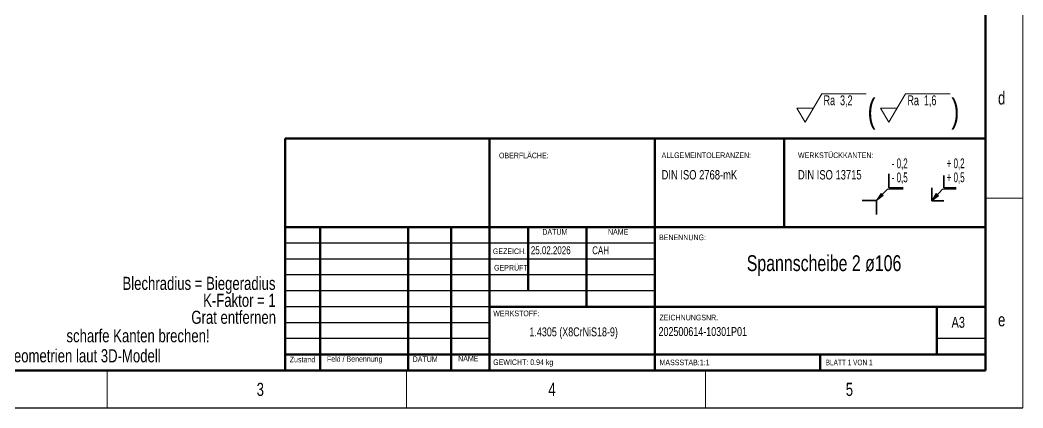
# Model space of a CAD drawing. Header units: millimetres. Extents: x 0 to 420, y 0 to 297.
# Drawn here: x 152 to 420, y 0 to 103.5 of the extents above; entities that cross this region are included whole.
import ezdxf

# ---------------------------------------------------------------- set-up
doc = ezdxf.new("R2010")
doc.units = ezdxf.units.MM
doc.header["$PDSIZE"] = -1
doc.styles.add('SLDTEXTSTYLE0', font='TXT', dxfattribs={"width": 0.605})
doc.styles.add('SLDTEXTSTYLE1', font='TXT', dxfattribs={"width": 0.678571})
doc.styles.add('SLDTEXTSTYLE2', font='TXT', dxfattribs={"width": 0.75})
doc.styles.add('SLDTEXTSTYLE3', font='TXT', dxfattribs={"width": 0.692308})

# ---------------------------------------------------------------- blocks, each defined once
blk = doc.blocks.new('SW_NOTE_0')
at = {"color": 0, "linetype": 'Continuous', "lineweight": 0, "insert": (0, 4.51), "char_height": 3.5, "attachment_point": 1, "style": 'SLDTEXTSTYLE0'}
blk.add_mtext('+ 0,5', dxfattribs=at)
blk = doc.blocks.new('SW_NOTE_0_1')
at = {"color": 0, "linetype": 'Continuous', "lineweight": 0, "insert": (0, 4.51), "char_height": 3.5, "attachment_point": 1, "style": 'SLDTEXTSTYLE0'}
blk.add_mtext('+ 0,2', dxfattribs=at)
blk = doc.blocks.new('SW_NOTE_0_2')
at = {"color": 0, "linetype": 'Continuous', "lineweight": 0, "insert": (0, 4.51), "char_height": 3.5, "attachment_point": 1, "style": 'SLDTEXTSTYLE0'}
blk.add_mtext('- 0,2', dxfattribs=at)
blk = doc.blocks.new('SW_NOTE_0_3')
at = {"color": 0, "linetype": 'Continuous', "lineweight": 0, "insert": (0, 4.51), "char_height": 3.5, "attachment_point": 1, "style": 'SLDTEXTSTYLE0'}
blk.add_mtext('- 0,5', dxfattribs=at)
blk = doc.blocks.new('Block3')
at = {"linetype": 'Continuous'}
for points in [[(735.45, 277.8), (737.92, 279.57), (737.22, 280.27)], [(755.16, 277.71), (757.62, 279.47), (756.78, 280.26)]]:
    blk.add_hatch(color=7, dxfattribs=at).paths.add_polyline_path(points, flags=0)
at = {"color": 7, "linetype": 'Continuous', "lineweight": 35}
for p, q in [((739.95, 287.3), (739.95, 282.3)), ((759.52, 286.66), (759.52, 282.3)), ((739.95, 282.3), (744.95, 282.3)), ((755.16, 277.71), (755.16, 282.3)), ((759.52, 282.3), (763.89, 282.3)), ((730.45, 277.8), (735.45, 277.8)), ((735.45, 277.8), (735.45, 272.8)), ((759.52, 277.71), (755.16, 277.71))]:
    blk.add_line(p, q, dxfattribs=at)
at = {"color": 7, "linetype": 'Continuous', "lineweight": 18}
for p, q in [((735.45, 277.8), (739.45, 281.8)), ((735.45, 277.8), (737.22, 280.27)), ((735.45, 277.8), (737.92, 279.57)), ((737.22, 280.27), (737.92, 279.57)), ((739.45, 281.8), (744.95, 281.8)), ((755.16, 277.71), (759.02, 281.8)), ((755.16, 277.71), (756.78, 280.26)), ((755.16, 277.71), (757.62, 279.47)), ((756.78, 280.26), (757.62, 279.47)), ((759.02, 281.8), (763.89, 281.8))]:
    blk.add_line(p, q, dxfattribs=at)
at = {"color": 7, "linetype": 'Continuous', "lineweight": 0}
for p in [(737.57, 279.92), (757.2, 279.87)]:
    blk.add_point(p, dxfattribs=at)
for name, p in [('SW_NOTE_0_2', (740.95, 288.28)), ('SW_NOTE_0_1', (760.52, 288.3)), ('SW_NOTE_0_3', (740.95, 283.28)), ('SW_NOTE_0', (760.52, 283.3))]:
    blk.add_blockref(name, p, dxfattribs=at)
blk = doc.blocks.new('SW_NOTE_0_4')
at = {"color": 0, "linetype": 'Continuous', "lineweight": 0}
for p, q in [((-4.95, -3.78), (-0.49, 3.78)), ((-0.49, 3.78), (11.39, 3.78)), ((17.46, -3.78), (21.92, 3.78)), ((21.92, 3.78), (33.8, 3.78)), ((-4.95, -3.78), (-7.18, 0)), ((-2.72, 0), (-7.18, 0)), ((17.46, -3.78), (15.23, 0)), ((19.69, 0), (15.23, 0))]:
    blk.add_line(p, q, dxfattribs=at)
at = {"color": 0, "linetype": 'Continuous', "lineweight": 0, "attachment_point": 1}
for s, insert, char_height, style in [('Ra  3,2', (0, 3.41), 2.646, 'SLDTEXTSTYLE1'), ('(', (11.75, 2.54), 6.35, 'SLDTEXTSTYLE2'), ('Ra  1,6', (22.41, 3.41), 2.646, 'SLDTEXTSTYLE1'), (')', (34.15, 2.54), 6.35, 'SLDTEXTSTYLE2')]:
    blk.add_mtext(s, dxfattribs=dict(at, insert=insert, char_height=char_height, style=style))
blk = doc.blocks.new('SW_NOTE_0_5')
at = {"color": 0, "linetype": 'Continuous', "lineweight": 0, "attachment_point": 1, "style": 'SLDTEXTSTYLE2'}
for s, insert, char_height in [('ALLGEMEINTOLERANZEN:', (0, 1.93), 1.5), ('DIN ISO 2768-mK', (0, -2.78), 2.5)]:
    blk.add_mtext(s, dxfattribs=dict(at, insert=insert, char_height=char_height))
blk = doc.blocks.new('SW_NOTE_0_6')
at = {"color": 0, "linetype": 'Continuous', "lineweight": 0, "attachment_point": 1, "style": 'SLDTEXTSTYLE2'}
for s, insert, char_height in [('WERKSTÜCKKANTEN:', (0, 1.93), 1.5), ('DIN ISO 13715', (0, -2.78), 2.5)]:
    blk.add_mtext(s, dxfattribs=dict(at, insert=insert, char_height=char_height))
blk = doc.blocks.new('SW_NOTE_0_7')
at = {"color": 0, "linetype": 'Continuous', "lineweight": 0, "char_height": 3.5, "attachment_point": 3, "style": 'SLDTEXTSTYLE2'}
for s, insert in [('Blechradius = Biegeradius', (56.98, 4.51)), ('K-Faktor = 1', (57.06, -0.01)), ('Grat entfernen', (57.13, -4.54))]:
    blk.add_mtext(s, dxfattribs=dict(at, insert=insert))

msp = doc.modelspace()

# ---------------------------------------------------------------- linework, layer by layer
at = {"color": 7, "linetype": 'Continuous', "lineweight": 18}
for p, q in [((419.97522, 0.02368), (419.97522, 296.99171)), ((409.97522, 55.99171), (419.97522, 55.99171)), ((175.26209, 10.02368), (175.26209, 0.02368)), ((255.22391, 10.02368), (255.22391, 0.02368)), ((335.18574, 10.02368), (335.18574, 0.02368))]:
    msp.add_line(p, q, dxfattribs=at)
at = {"color": 7, "linetype": 'Continuous', "lineweight": 50}
for p, q in [((409.97522, 10.02368), (409.97522, 286.99171)), ((222.77522, 71.898), (409.97522, 71.898)), ((222.77522, 71.898), (222.77522, 10.02368)), ((277.37522, 10.02368), (277.37522, 71.898)), ((321.57522, 71.898), (321.57522, 10.02368)), ((356.16678, 71.898), (356.16678, 48.27368)), ((409.97522, 71.898), (409.97522, 10.02368)), ((409.97522, 48.27368), (222.77522, 48.27368)), ((232.1767, 48.27368), (232.1767, 10.02368)), ((255.66793, 48.27368), (255.66793, 10.02368)), ((267.17415, 48.27368), (267.17415, 10.02368)), ((287.77522, 31.27368), (287.77522, 48.27368)), ((303.37522, 48.27368), (303.37522, 27.02368)), ((277.37522, 27.02368), (409.97522, 27.02368)), ((396.97522, 14.27368), (396.97522, 27.02368)), ((222.77522, 14.27368), (409.97522, 14.27368)), ((365.77522, 10.02368), (365.77522, 14.27368)), ((25.00398, 10.02368), (409.97522, 10.02368))]:
    msp.add_line(p, q, dxfattribs=at)
at = {"color": 7, "linetype": 'Continuous', "lineweight": 25}
for p, q in [((321.57522, 44.02368), (222.77522, 44.02368)), ((321.57522, 39.77368), (222.77522, 39.77368)), ((321.57522, 35.52368), (222.77522, 35.52368)), ((321.57522, 31.27368), (222.77522, 31.27368)), ((277.37522, 27.02368), (222.77522, 27.02368)), ((277.37522, 22.77361), (222.77522, 22.77361)), ((277.37522, 18.52368), (222.77522, 18.52368)), ((409.97522, 18.52368), (396.97522, 18.52368)), ((0.00398, 0.02368), (419.97522, 0.02368))]:
    msp.add_line(p, q, dxfattribs=at)

# ---------------------------------------------------------------- block references
at = {"color": 7, "linetype": 'Continuous', "lineweight": 0}
for name, p in [('SW_NOTE_0_4', (366.69953, 80.04318)), ('SW_NOTE_0_5', (323.40683, 66.28465)), ('SW_NOTE_0_6', (359.85409, 66.28465)), ('SW_NOTE_0_7', (163.2384, 30.50976))]:
    msp.add_blockref(name, p, dxfattribs=at)
at = {"color": 7, "linetype": 'Continuous', "xscale": 0.75, "yscale": 0.75, "zscale": 0.75}
msp.add_blockref('Block3', (-170.78653, -152.97413), dxfattribs=at)

# ---------------------------------------------------------------- texts
at = {"color": 7, "linetype": 'Continuous', "lineweight": 0}
for s, insert, char_height, attachment_point, style in [('d', (413.31537, 84.51654), 3.5, 1, 'SLDTEXTSTYLE2'), ('OBERFLÄCHE:', (279.95137, 68.15129), 1.5, 1, 'SLDTEXTSTYLE2'), ('DATUM', (291.53587, 47.74575), 1.5, 1, 'SLDTEXTSTYLE2'), ('NAME', (309.08415, 47.74575), 1.5, 1, 'SLDTEXTSTYLE2'), ('BENENNUNG:', (322.73141, 46.30201), 1.5, 1, 'SLDTEXTSTYLE2'), ('25.02.2026', (288.47206, 43.17255), 2.116667, 1, 'SLDTEXTSTYLE2'), ('CAH', (304.86848, 43.14712), 2.116667, 1, 'SLDTEXTSTYLE2'), ('GEZEICH.', (278.31627, 42.5842), 1.5, 1, 'SLDTEXTSTYLE2'), ('Spannscheibe 2 ø106', (366.82416, 40.77952), 4.2333333, 2, 'SLDTEXTSTYLE2'), ('GEPRÜFT', (278.63976, 38.19921), 1.5, 1, 'SLDTEXTSTYLE2'), ('WERKSTOFF:', (278.42108, 26.00974), 1.5, 1, 'SLDTEXTSTYLE2'), ('ZEICHNUNGSNR.', (322.84919, 24.89232), 1.5, 1, 'SLDTEXTSTYLE2'), ('A3', (400.89621, 24.32412), 2.910417, 1, 'SLDTEXTSTYLE2'), ('e', (413.31537, 25.30736), 3.5, 1, 'SLDTEXTSTYLE2'), ('1.4305 (X8CrNiS18-9)', (299.91067, 21.50925), 2.38125, 2, 'SLDTEXTSTYLE2'), ('202500614-10301P01', (322.58844, 21.59794), 2.38125, 1, 'SLDTEXTSTYLE2'), ('scharfe Kanten brechen!', (164.36595, 21.03604), 3.5, 1, 'SLDTEXTSTYLE2'), ('nicht bemaßte Geometrien laut 3D-Modell', (124.3736, 15.69259), 3.5, 1, 'SLDTEXTSTYLE2'), ('Zustand', (224.03528, 13.68595), 1.5, 1, 'SLDTEXTSTYLE2'), ('Feld / Benennung', (233.97237, 13.83446), 1.5, 1, 'SLDTEXTSTYLE2'), ('DATUM', (256.88499, 13.79713), 1.5, 1, 'SLDTEXTSTYLE2'), ('NAME', (269.03482, 13.92615), 1.5, 1, 'SLDTEXTSTYLE2'), ('GEWICHT: 0.94 kg', (278.39303, 12.97299), 1.4986, 1, 'SLDTEXTSTYLE2'), ('MASSSTAB:1:1', (322.84919, 12.92377), 1.5, 1, 'SLDTEXTSTYLE2'), ('BLATT 1 VON 1', (367.25352, 12.92377), 1.5, 1, 'SLDTEXTSTYLE3'), ('3', (215.19429, 6.72208), 3.5, 1, 'SLDTEXTSTYLE2'), ('4', (293.14134, 6.72208), 3.5, 1, 'SLDTEXTSTYLE2'), ('5', (372.62669, 6.72208), 3.5, 1, 'SLDTEXTSTYLE2')]:
    msp.add_mtext(s, dxfattribs=dict(at, insert=insert, char_height=char_height, attachment_point=attachment_point, style=style))

doc.saveas('drawing.dxf')
